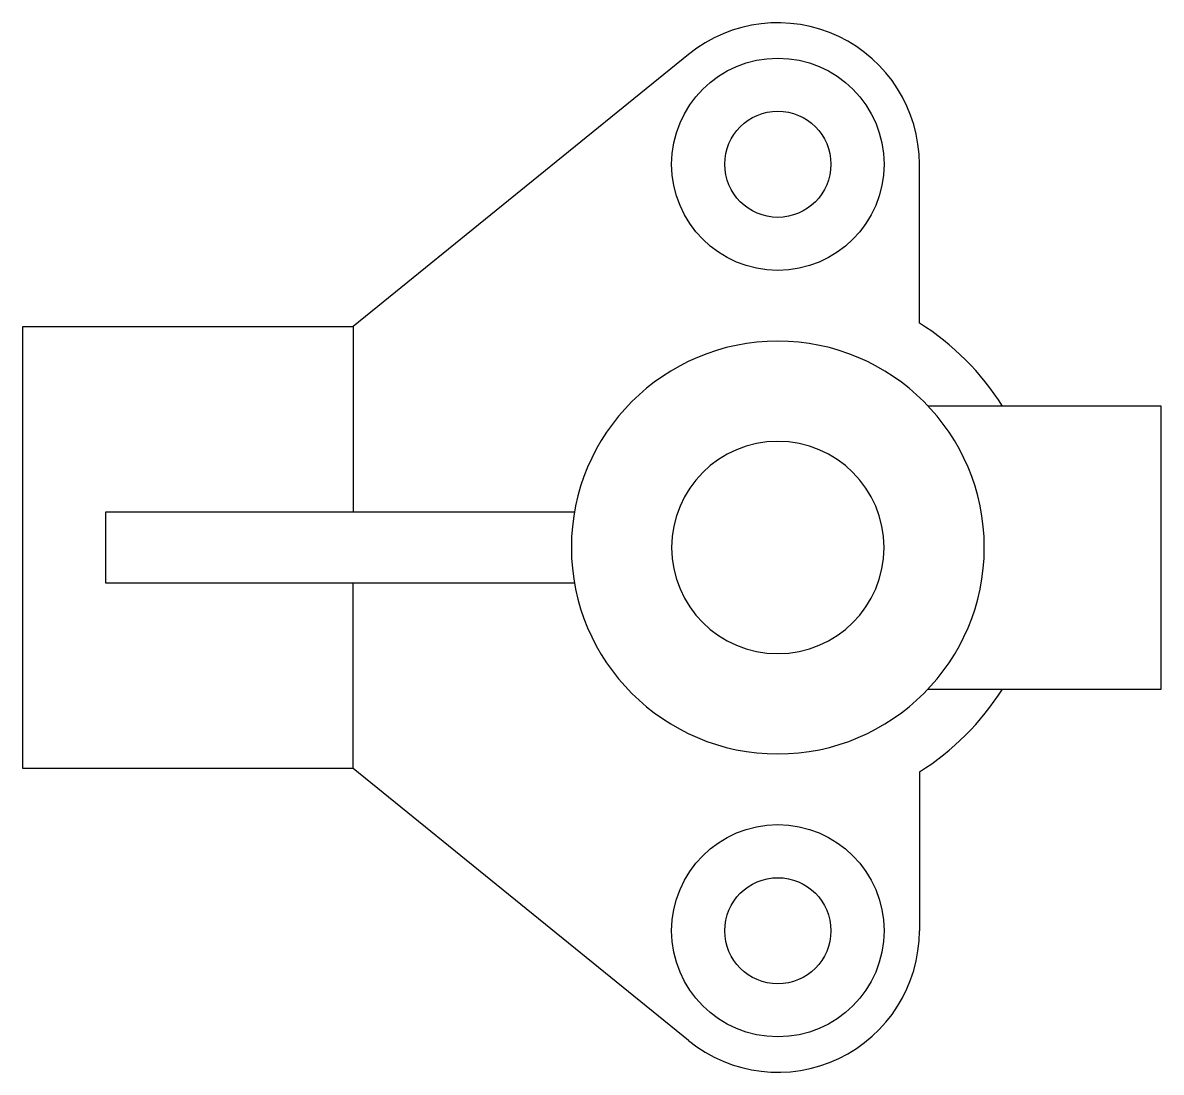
# Model space of a CAD drawing. Header units: millimetres. Extents: x 63 to 256, y 42 to 220.
import ezdxf

# ---------------------------------------------------------------- set-up
doc = ezdxf.new("R2010")
doc.units = ezdxf.units.MM

msp = doc.modelspace()

# ---------------------------------------------------------------- linework, layer by layer
for p, q in [((175.66, 215.1), (118.78, 168.96)), ((214.78, 169.53), (214.78, 196.46)), ((62.78, 93.96), (62.78, 168.96)), ((62.78, 168.96), (118.78, 168.96)), ((118.78, 168.96), (118.78, 137.46)), ((118.78, 93.96), (118.78, 125.46)), ((118.78, 93.96), (62.78, 93.96)), ((175.66, 47.82), (118.78, 93.96)), ((214.78, 93.4), (214.78, 66.46))]:
    msp.add_line(p, q)
for points in [[(155.78, 131.46, 1), (225.78, 131.46, 1)], [(172.78, 131.46, 1), (208.78, 131.46, 1)]]:
    msp.add_lwpolyline(points, format="xyb", close=True)
for points in [[(216.25, 107.46), (255.78, 107.46), (255.78, 131.46), (255.78, 155.46), (216.25, 155.46)], [(156.29, 137.46), (76.78, 137.46), (76.78, 131.46), (76.78, 125.46), (156.29, 125.46)]]:
    msp.add_lwpolyline(points)
for centre, radius in [((190.78, 196.46), 18), ((190.78, 196.46), 9), ((190.78, 66.46), 18), ((190.78, 66.46), 9)]:
    msp.add_circle(centre, radius)
for centre, radius, start, end in [((190.78, 196.46), 24, 0, 129.0473), ((190.78, 131.46), 45, 32.231, 57.769), ((190.78, 131.46), 45, 302.231, 327.769), ((190.78, 66.46), 24, 230.9527, 0)]:
    msp.add_arc(centre, radius, start, end)

doc.saveas('drawing.dxf')
